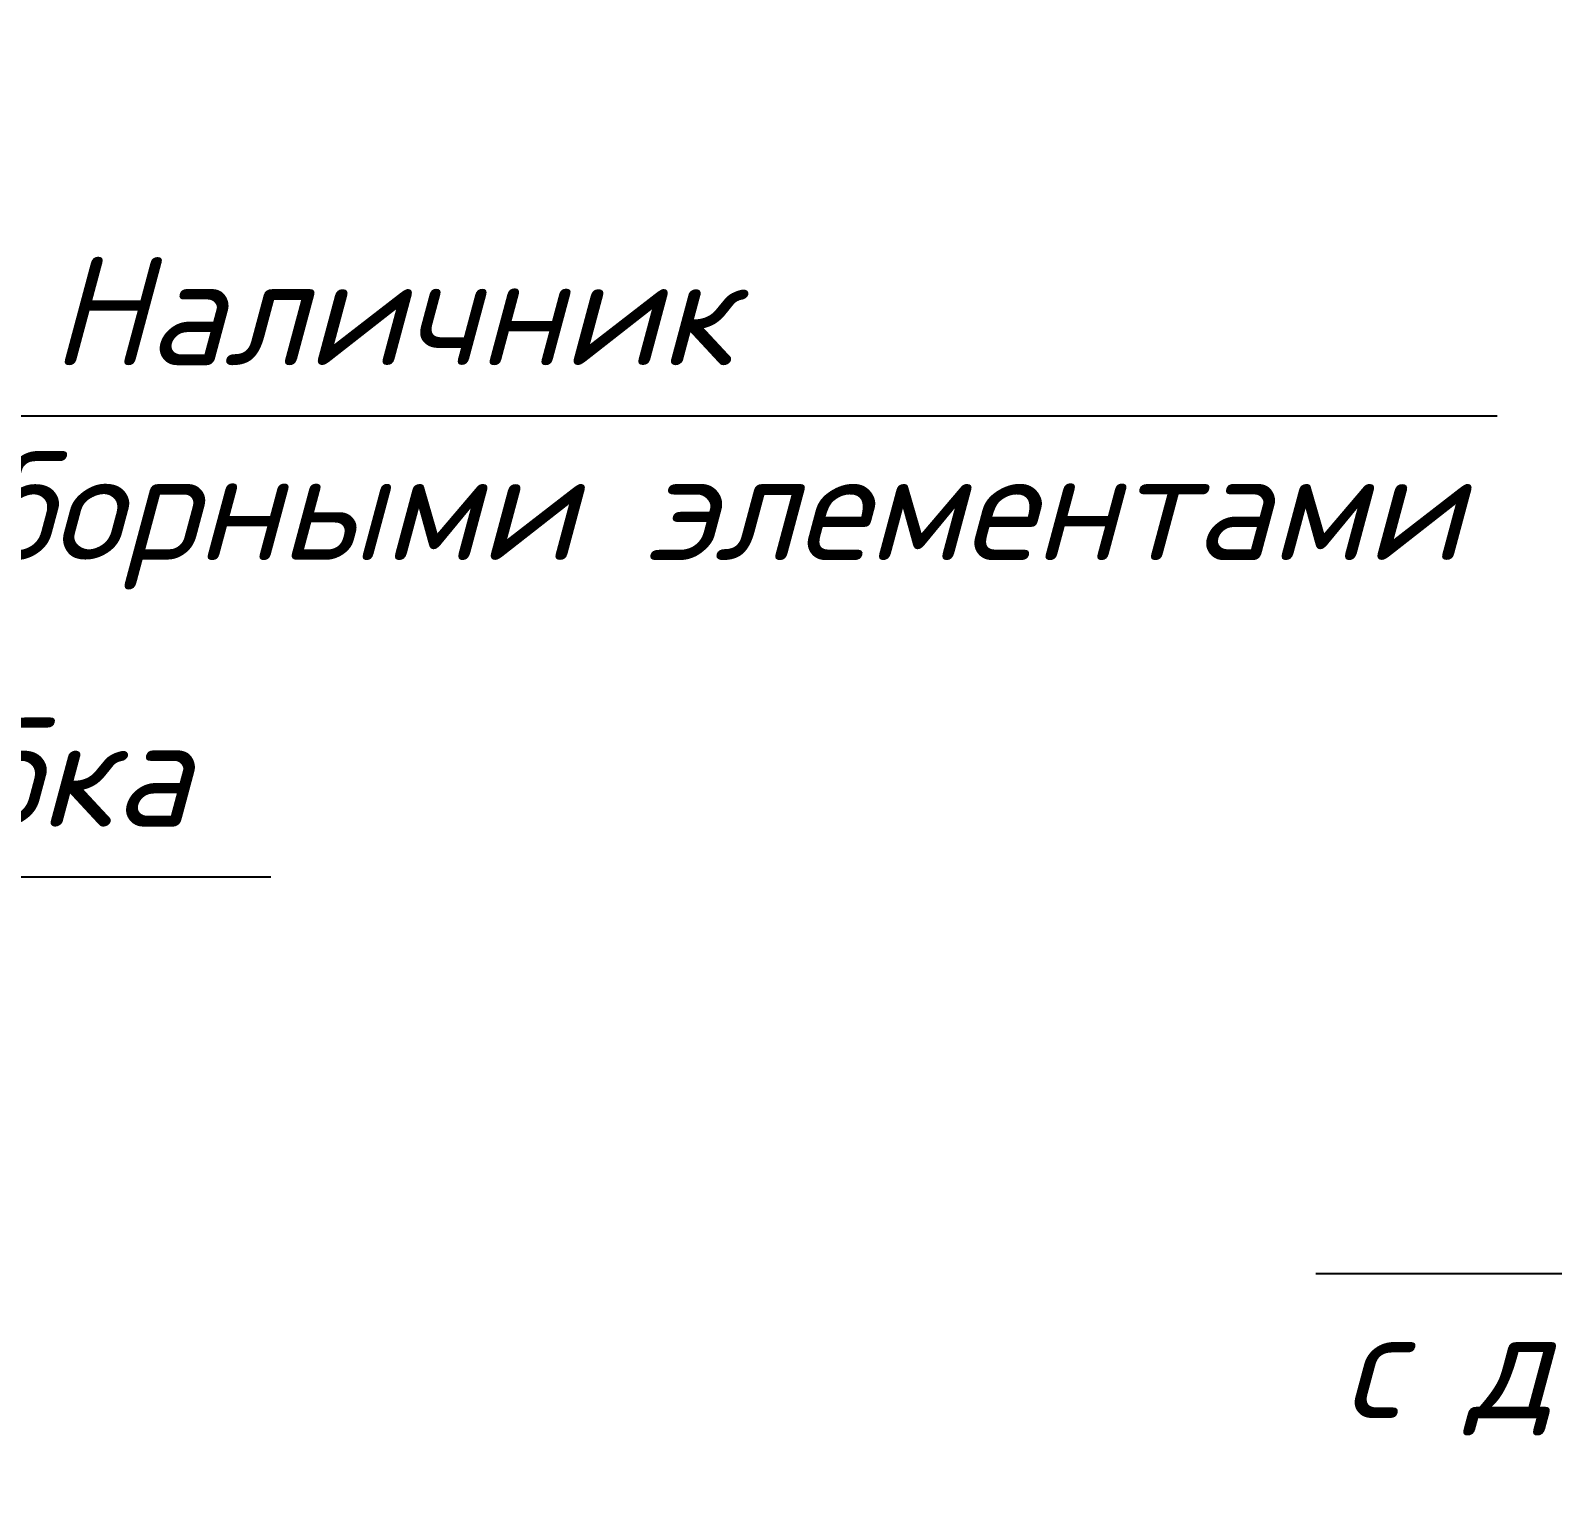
# Paper-space layout '24 (Испр)' of a CAD drawing. Header units: millimetres. Extents: x 215 to 14640, y -3257 to 166.
# Drawn here: x 1440.31 to 1489.45, y -3009.46 to -2962.26 of the extents above; entities that cross this region are included whole.
import ezdxf

# ---------------------------------------------------------------- set-up
doc = ezdxf.new("R2010")
doc.units = ezdxf.units.MM
doc.layers.add('PDF _0', color=7, linetype='Continuous')
doc.layers.add('PDF _Текст', color=7, linetype='Continuous')
doc.styles.add('PDF ISOCPEUR Italic', font='isocpeui.ttf')

psp = doc.layouts.new('24 (Испр)')

# ---------------------------------------------------------------- linework, layer by layer
at = {"layer": 'PDF _0', "lineweight": 25}
for points in [[(1416.399, -2962.26), (1428.794, -2974.696), (1430.497, -2974.696), (1487.661, -2974.696)], [(1400.545, -2970.659), (1409.375, -2989.578), (1413.376, -2989.578), (1448.07, -2989.578)], [(1552.802, -3013.932), (1540.673, -3002.399), (1538.971, -3002.399), (1481.806, -3002.399)]]:
    psp.add_lwpolyline(points, dxfattribs=at)

# ---------------------------------------------------------------- texts
at = {"layer": 'PDF _Текст', "attachment_point": 4, "style": 'PDF ISOCPEUR Italic'}
for s, insert, char_height in [('Наличник', (1440.972, -2971.316), 3.4999), ('с доборными элементами', (1429.69, -2978.083), 3.49992), ('Дверная коробка', (1408.927, -2986.685), 3.49992), ('с доборными элементами', (1482.701, -3005.786), 3.49992)]:
    psp.add_mtext(s, dxfattribs=dict(at, insert=insert, char_height=char_height))

doc.saveas('drawing.dxf')
